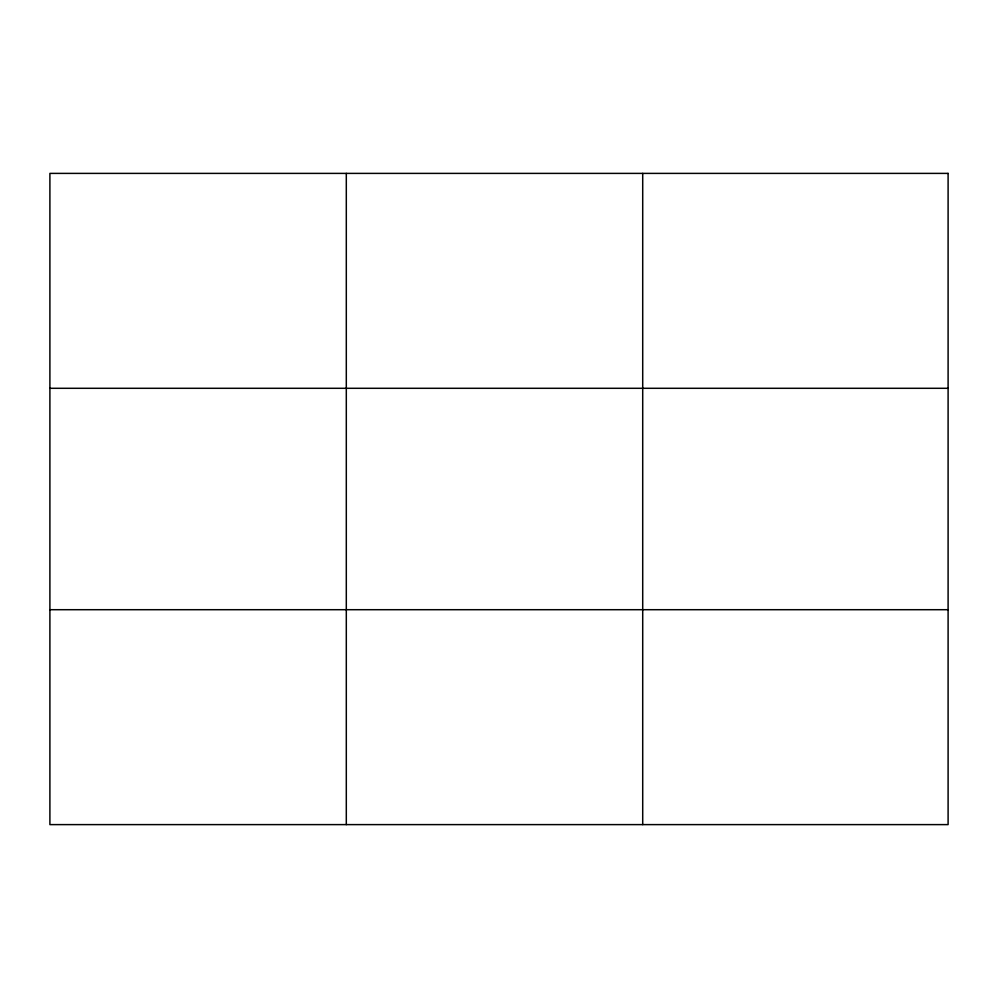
<?xml version="1.0" encoding="UTF-8"?>
<svg xmlns="http://www.w3.org/2000/svg" width="998" height="998" viewBox="0 0 998 998"><rect width="100%" height="100%" fill="white"/><g stroke="black" fill="none" stroke-linecap="round" stroke-linejoin="round"><path stroke-width="1.5" d="M346.306 824.61L346.306 173.39M642.712 824.61L642.712 173.39M49.9 388.297L948.1 388.297M49.9 609.703L948.1 609.703M948.1 173.39L948.1 824.61L49.9 824.61L49.9 173.39L948.1 173.39"/></g></svg>
